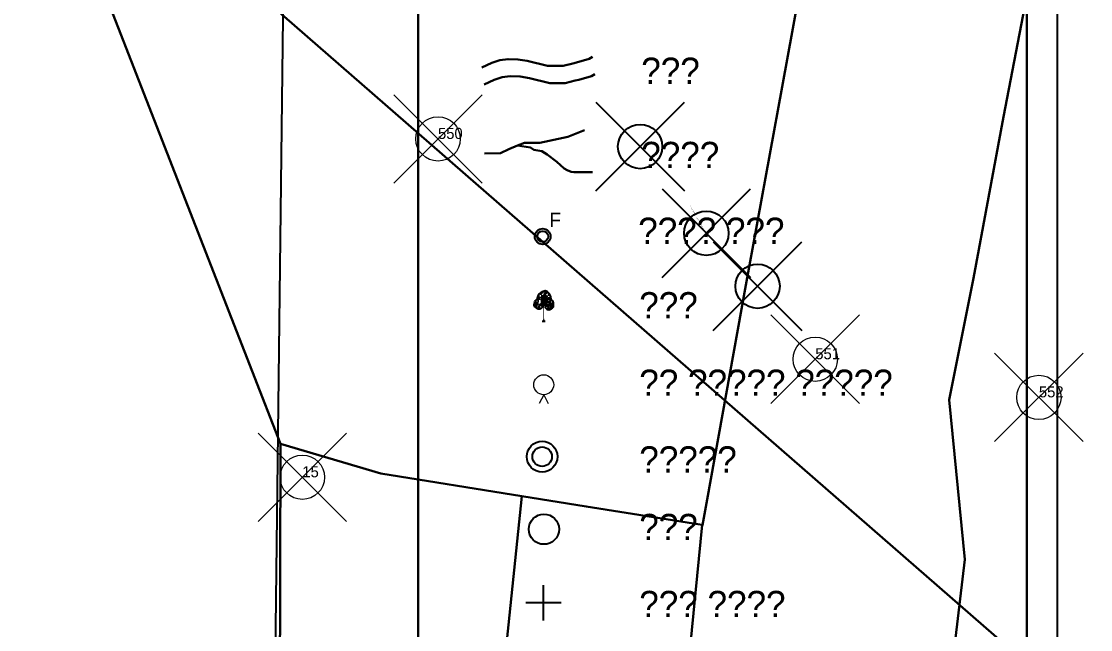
# Model space of a CAD drawing. Header units: millimetres. Extents: x -7906370 to 58235770, y -60992620 to 60.
# Drawn here: x 775.2 to 1016.5, y -866.2 to -728.8 of the extents above; entities that cross this region are included whole.
import ezdxf

# ---------------------------------------------------------------- set-up
doc = ezdxf.new("R2010")
doc.units = ezdxf.units.MM
doc.header["$PDMODE"] = 35
doc.header["$PDSIZE"] = 10
doc.linetypes.add('DASHED', pattern=[0.75, 0.5, -0.25])
for name, color, linetype in [('Image', 7, 'Continuous'), ('Legend', 250, 'Continuous'), ('Line_Marking_Adusting_Sheet', 1, 'Continuous'), ('Poly_Off', 7, 'Continuous'), ('Sym_F', 250, 'Continuous'), ('Sym_Shivchinh', 250, 'Continuous'), ('Sym_STONE', 250, 'Continuous'), ('Sym_Tree', 92, 'Continuous'), ('Text_Dimension_No', 1, 'Continuous')]:
    doc.layers.add(name, color=color, linetype=linetype)
for name, color, linetype, lineweight in [('Plane_Table_Station', 1, 'Continuous', 25), ('Poly_Survey_Bndry', 250, 'Continuous', 30), ('Text_Survey_No', 250, 'Continuous', 0)]:
    doc.layers.add(name, color=color, linetype=linetype, lineweight=lineweight)
doc.layers.add('Text_Chalta_No', color=1, linetype='Continuous', lineweight=0, true_color=0x0000ff)
doc.styles.get("Standard").update_dxf_attribs({"font": 'SakalBharati.ttf'})
picture_1 = doc.add_image_def('image4.jpg', size_in_pixel=(14330, 10848))

msp = doc.modelspace()

# ---------------------------------------------------------------- hatches: boundary and pattern name
at = {"layer": 'Sym_F'}
h = msp.add_hatch(color=256, dxfattribs=at)
h.paths.add_polyline_path([(891.03, -777.39, 1), (894.59, -777.39, 1)])
h.paths.add_polyline_path([(894.03, -777.39, -1), (891.59, -777.39, -1)], flags=16)

# ---------------------------------------------------------------- linework, layer by layer
at = {"color": 5, "lineweight": 20}
for q in [(892.04, -815.13), (894.04, -815.13)]:
    msp.add_line((893.04, -813.13), q, dxfattribs=at)
msp.add_ellipse((893.04, -810.88), major_axis=(2.25, 0), ratio=1, dxfattribs=at)
for major_axis in [(3.47, 0), (2.2, 0)]:
    msp.add_ellipse((892.68, -827.12), major_axis=major_axis, ratio=1)
at = {"layer": 'Legend'}
msp.add_lwpolyline([(-67.75, -525.52), (1008.95, -525.52), (1008.95, -1244.83), (-67.75, -1244.83)], close=True, dxfattribs=at)
at = {"layer": 'Legend', "lineweight": 30}
msp.add_lwpolyline([(886.78, -1237.98), (-60.9, -1237.98), (-60.9, -532.37), (886.78, -532.37), (1002.1, -532.37), (1002.1, -576.09), (1002.1, -611.7), (1002.1, -629.3), (1002.1, -636.77), (1002.1, -648.98), (1002.1, -1099.57), (1002.1, -1161.03), (1002.1, -1202.32), (1002.1, -1237.98)], close=True, dxfattribs=at)
for points in [[(864.68, -532.37), (864.68, -576.09), (864.68, -611.7), (864.68, -648.98), (864.68, -1099.57), (864.68, -1161.03), (864.68, -1202.32), (864.68, -1237.98)], [(879.67, -758.62), (883.31, -758.55), (885.19, -757.71), (887.1, -756.85), (888.67, -756.27), (892.15, -756.22), (898.47, -754.91), (902.25, -753.41)], [(887.1, -756.85), (890.07, -757.31), (890.84, -757.85), (892.62, -758.11), (893.84, -758.85), (895.98, -760.57), (897.64, -762.04), (898.3, -762.43), (899.26, -762.77), (899.9, -762.88), (904.03, -762.84)]]:
    msp.add_lwpolyline(points, dxfattribs=at)
at = {"layer": 'Legend', "color": 5, "lineweight": 30}
for points in [[(879.08, -739.21), (881.36, -738.17), (883.14, -737.56), (884.98, -737.33), (887.22, -737.39), (889.29, -737.75), (893.93, -738.88), (895.98, -738.88), (897.4, -738.88), (899.64, -738.32), (900.46, -738.11), (903.33, -737.31), (904.08, -736.83)], [(879.58, -743.08), (881.86, -742.04), (883.64, -741.43), (885.48, -741.2), (887.72, -741.26), (889.8, -741.62), (894.43, -742.75), (896.48, -742.75), (897.91, -742.75), (900.15, -742.19), (900.96, -741.98), (903.83, -741.18), (904.58, -740.7)]]:
    msp.add_lwpolyline(points, dxfattribs=at)
at = {"layer": 'Line_Marking_Adusting_Sheet'}
msp.add_lwpolyline([(835.5, -615.26), (829.09, -1147.07), (1521.15, -1150.55), (1524.97, -618.36)], dxfattribs=at)
at = {"layer": 'Plane_Table_Station'}
for p in [(914.8, -757.09), (941.3, -788.63)]:
    msp.add_point(p, dxfattribs=at)
at = {"layer": 'Poly_Off', "linetype": 'ByBlock'}
for points in [[(795.27, -725.76), (833.66, -824.19)], [(833.66, -824.19), (833.29, -968.41)]]:
    msp.add_lwpolyline(points, dxfattribs=at)
at = {"layer": 'Poly_Survey_Bndry', "linetype": 'ByBlock'}
for points in [[(922.25, -909.31), (928.77, -842.55), (928.9, -842.57), (929.94, -836.78), (938.48, -789.22), (946.83, -743.59), (957.61, -684.66), (959.59, -669.8), (974.53, -672.85), (987.85, -675.47), (1001.7, -673.94), (1002.67, -673.66), (1010.4, -679.58), (996.79, -750.39), (990.03, -786.8), (984.57, -814.29), (988.05, -850.36), (982.85, -894.77)], [(982.85, -894.77), (988.05, -850.36), (984.57, -814.29), (990.03, -786.8), (996.79, -750.39), (1010.4, -679.58), (1018.91, -685.9), (1019.3, -686.38), (1021.82, -687.12), (1041.92, -691.47), (1061.16, -695.77), (1060.24, -699.35), (1055.07, -717.45), (1047.69, -743.34), (1036.59, -782.64), (1031.6, -800.6), (1040.89, -851.3), (1039.27, -866.65)], [(795.27, -725.76), (833.66, -824.19), (856.25, -830.9), (888.09, -836.05), (902.64, -838.35), (926.85, -842.18), (928.77, -842.55), (928.9, -842.57), (929.94, -836.78), (938.48, -789.22), (946.83, -743.59), (957.61, -684.66)]]:
    msp.add_lwpolyline(points, dxfattribs=at)
at = {"layer": 'Poly_Survey_Bndry'}
for points in [[(1010.4, -679.58), (996.79, -750.39), (990.03, -786.8), (984.57, -814.29), (988.05, -850.36), (982.85, -894.77), (978.8, -932.02), (974.06, -972.99)], [(957.61, -684.66), (946.83, -743.59), (938.48, -789.22), (929.94, -836.78), (928.9, -842.57), (928.77, -842.55)], [(888.09, -836.05), (856.25, -830.9), (833.66, -824.19)], [(888.09, -836.05), (883.2, -883.23), (880.29, -914.03), (880.34, -915.5), (877.58, -942.52), (875.97, -961.59), (875.85, -967.84)], [(928.77, -842.55), (926.85, -842.18), (902.64, -838.35), (888.09, -836.05)], [(928.77, -842.55), (922.25, -909.31), (919.42, -936.88), (916.56, -965.25)]]:
    msp.add_lwpolyline(points, dxfattribs=at)
at = {"layer": 'Poly_Survey_Bndry', "linetype": 'ByBlock'}
for points in [[(888.09, -836.05), (856.25, -830.9), (833.66, -824.19), (833.29, -968.41), (849.05, -968.66), (849.28, -969.18), (853.2, -968.85), (873.36, -967.93), (875.85, -967.84), (875.97, -961.59), (877.58, -942.52), (880.34, -915.5), (880.29, -914.03), (883.2, -883.23)], [(888.09, -836.05), (902.64, -838.35), (926.85, -842.18), (928.77, -842.55), (922.25, -909.31), (919.42, -936.88), (916.56, -965.25), (900.14, -966.62), (899.09, -966.71), (878.8, -967.73), (875.85, -967.84), (875.97, -961.59), (877.58, -942.52), (880.34, -915.5), (880.29, -914.03), (883.2, -883.23)]]:
    msp.add_lwpolyline(points, close=True, dxfattribs=at)
at = {"layer": 'Sym_F'}
for major_axis in [(1.78, 0), (1.22, 0)]:
    msp.add_ellipse((892.81, -777.39), major_axis=major_axis, ratio=1, dxfattribs=at)
at = {"layer": 'Sym_Shivchinh'}
for points in [[(892.98, -864.13), (892.98, -856.15)], [(896.97, -860.14), (888.99, -860.14)]]:
    msp.add_lwpolyline(points, dxfattribs=at)
at = {"layer": 'Sym_STONE'}
msp.add_ellipse((893.08, -843.51), major_axis=(3.41, 0), ratio=1, dxfattribs=at)
at = {"layer": 'Sym_Tree'}
for p, q in [((893.28, -789.72), (893.05, -789.75)), ((892.68, -796.55), (893.34, -796.55))]:
    msp.add_line(p, q, dxfattribs=at)
at = {"layer": 'Sym_Tree', "color": 82, "const_width": 0.8}
for points in [[(892.73, -793.21), (892.83, -790.58)], [(892.82, -793.23), (892.92, -790.6)], [(893.16, -792.84), (893.27, -790.21)], [(893.5, -793.28), (893.6, -790.65)], [(892.06, -792.6), (892.41, -793.09)], [(892.59, -792.72), (892.93, -793.21)], [(894.42, -792.84), (893.92, -793.17)], [(894.04, -792.63), (894.39, -793.12)]]:
    msp.add_lwpolyline(points, dxfattribs=at)
at = {"layer": 'Sym_Tree', "color": 34}
msp.add_lwpolyline([(893.05, -796.55, 0.48, 0.16, 0), (893.05, -795.89, 0.16, 0.16, 0), (893.05, -793.19, 0.16, 0.16, 0)], format="xyseb", dxfattribs=at)
at = {"layer": 'Sym_Tree', "color": 82}
msp.add_open_spline([(892.83, -793.3), (892.67, -793.47), (892.44, -793.72), (892, -793.82), (891.6, -793.8), (891.26, -793.46), (890.79, -793.06), (891.01, -792.45), (891.02, -791.85), (891.71, -791.51), (891.73, -790.68), (892.25, -790.15), (892.66, -789.79), (892.95, -789.75), (893.05, -789.75)], degree=3, knots=[0, 0, 0, 0, 0.357151, 0.545743, 0.741494, 0.970117, 1.319935, 1.641608, 1.935314, 2.250626, 2.755061, 3.137005, 3.457298, 3.618487, 3.618487, 3.618487, 3.618487], dxfattribs=at)
at = {"layer": 'Sym_Tree', "color": 82, "start_tangent": (893.049982, -796.548383), "end_tangent": (893.049982, -796.548383)}
msp.add_spline([(893.28, -793.3), (893.72, -793.78), (894.04, -793.91), (894.4, -793.91), (894.76, -793.71), (895.22, -793.26), (895.23, -792.68), (895.17, -792.15), (894.81, -791.7), (894.59, -790.81), (894.22, -790.22), (893.79, -789.83), (893.28, -789.72)], degree=3, dxfattribs=at)
at = {"layer": 'Sym_Tree', "color": 82}
for points in [[(891.36, -791.67), (891.36, -791.7), (891.48, -791.57), (891.62, -791.48)], [(891.48, -791.57), (891.62, -791.48), (891.37, -791.81), (891.36, -791.7)], [(891.37, -791.81), (891.36, -791.7), (891.43, -791.78), (891.62, -791.48)], [(891.63, -791.63), (891.62, -791.48), (891.37, -791.81)], [(891.43, -791.78), (891.62, -791.48), (891.63, -791.63), (891.74, -791.63)], [(891.48, -791.57), (891.62, -791.48), (891.73, -791.18), (891.69, -791.18)], [(891.61, -791.38), (891.61, -791.38), (891.48, -791.57), (891.62, -791.48)], [(891.63, -791.63), (891.63, -791.63), (891.63, -791.63), (891.62, -791.48)], [(891.62, -791.69), (891.63, -791.63), (891.65, -791.52), (891.62, -791.48)], [(891.93, -790.98), (891.73, -791.18), (891.79, -791.61), (891.63, -791.63)], [(891.63, -791.45), (891.65, -791.52), (891.73, -791.18), (891.78, -791.36)], [(891.67, -791.27), (891.64, -791.33), (891.63, -791.45), (891.65, -791.52)], [(891.64, -791.4), (891.65, -791.52), (891.81, -790.93), (891.83, -790.87)], [(891.73, -791.18), (891.69, -791.18), (891.67, -791.27), (891.64, -791.33)], [(891.67, -791.27), (891.73, -791.18), (891.64, -791.4), (891.65, -791.52)], [(891.73, -791.18), (891.78, -791.36), (891.67, -791.27), (891.73, -791.18)], [(891.76, -791.01), (891.69, -791.18), (891.94, -790.66), (891.9, -790.65)], [(891.81, -790.78), (891.76, -790.94), (891.76, -791.01), (891.69, -791.18)], [(891.79, -790.92), (891.81, -790.88), (891.69, -791.18), (891.72, -791.18)], [(891.75, -791.1), (891.69, -791.18), (891.76, -790.94), (891.81, -790.93)], [(891.74, -791.13), (891.76, -791.03), (891.75, -791.1), (891.69, -791.18)], [(891.69, -791.18), (891.72, -791.18), (891.74, -791.12), (891.75, -791.1)], [(892.03, -790.35), (891.87, -790.64), (891.79, -790.92), (891.73, -791.18)], [(892.15, -790.76), (891.9, -790.65), (891.93, -790.98), (891.73, -791.18)], [(891.79, -790.92), (891.73, -791.18), (892.09, -791.04), (892.15, -790.76)], [(891.78, -790.95), (891.81, -790.78), (891.74, -791.13), (891.76, -791.03)], [(891.74, -791.12), (891.75, -791.1), (891.76, -791.03), (891.81, -790.88)], [(891.76, -790.94), (891.81, -790.93), (891.81, -790.78), (891.76, -790.94)], [(891.81, -790.77), (891.87, -790.64), (891.78, -790.95), (891.81, -790.78)], [(891.81, -790.93), (891.83, -790.87), (891.79, -790.92), (891.81, -790.88)], [(891.79, -791.61), (892.32, -791.56), (891.93, -790.98), (892.18, -791.35)], [(891.93, -790.98), (892.18, -791.35), (892.32, -791.56), (891.79, -791.61)], [(892.4, -791.2), (892.32, -791.56), (891.79, -791.61), (892.32, -791.56)], [(892.15, -790.76), (892, -790.43), (891.87, -790.64), (891.81, -790.88)], [(891.87, -790.64), (891.81, -790.88), (891.93, -790.98), (892.15, -790.76)], [(891.81, -790.88), (891.84, -790.72), (891.87, -790.64), (891.84, -790.72)], [(891.87, -790.64), (891.84, -790.72), (891.81, -790.77), (891.87, -790.64)], [(891.81, -790.77), (891.81, -790.77), (891.81, -790.88), (891.84, -790.72)], [(893.05, -789.75), (892.34, -790.09), (892.03, -790.35), (891.87, -790.64)], [(891.94, -790.66), (891.9, -790.65), (892.19, -790.26), (892.34, -790.09)], [(891.93, -790.98), (892.15, -790.76), (892.15, -790.76), (891.9, -790.65)], [(892.46, -791), (892.82, -791), (892.4, -791.2), (891.93, -790.98)], [(892.4, -791.2), (891.93, -790.98), (892.4, -791.2), (892.32, -791.56)], [(892.09, -791.04), (892.15, -790.76), (892.15, -790.76), (892, -790.43)], [(892.13, -790.36), (892.09, -790.32), (892.02, -790.46), (892.04, -790.51)], [(892.02, -790.46), (892.04, -790.51), (892.07, -790.41), (892.13, -790.36)], [(892.19, -790.26), (892.34, -790.09), (892.03, -790.35), (892.19, -790.26)], [(892.03, -790.35), (892.19, -790.26), (892.13, -790.36), (892.09, -790.32)], [(892.15, -790.76), (892.04, -790.51), (892.11, -790.36), (892.45, -790.15)], [(892.12, -790.44), (892.05, -790.46), (892.04, -790.51), (892.12, -790.44)], [(892.04, -790.51), (892.12, -790.44), (892.9, -790.79), (893.17, -790.91)], [(892.12, -790.44), (892.11, -790.39), (892.12, -790.44), (892.05, -790.46)], [(892.07, -790.41), (892.13, -790.36), (893.05, -789.75), (892.85, -789.77)], [(892.07, -791.65), (892.56, -791.65), (893.1, -791.28), (893.21, -790.92)], [(892.11, -790.36), (892.45, -790.15), (892.48, -790.62), (892.12, -790.44)], [(892.38, -790.2), (892.45, -790.15), (892.12, -790.44), (892.11, -790.39)], [(892.48, -790.62), (892.12, -790.44), (892.13, -790.53), (892.48, -790.62)], [(892.13, -790.53), (892.48, -790.62), (892.45, -790.15), (893.18, -789.86)], [(892.41, -790.13), (892.22, -790.24), (892.13, -790.36), (892.41, -790.13)], [(892.44, -790.15), (892.22, -790.24), (892.17, -790.4), (892.21, -790.43)], [(892.17, -790.4), (892.21, -790.43), (892.38, -790.2), (892.45, -790.15)], [(892.45, -790.15), (893.18, -789.86), (892.44, -790.15), (892.22, -790.24)], [(892.34, -790.09), (892.63, -789.95), (892.41, -790.13), (892.22, -790.24)], [(892.63, -789.95), (892.67, -789.84), (892.49, -789.95), (892.34, -790.09)], [(892.49, -789.95), (892.34, -790.09), (892.63, -789.95), (892.52, -789.95)], [(892.63, -789.95), (892.52, -789.95), (892.34, -790.09), (892.63, -789.95)], [(892.46, -791), (892.4, -791.2), (892.4, -791.2), (892.46, -791)], [(893.51, -789.75), (892.92, -790.14), (892.45, -790.15), (893.05, -789.75)], [(892.45, -790.15), (893.05, -789.75), (893.26, -789.75), (893.14, -789.89)], [(892.9, -790.79), (893.17, -790.91), (892.46, -791), (892.82, -791)], [(893.05, -789.75), (892.85, -789.77), (892.66, -789.84), (892.49, -789.95)], [(892.66, -789.84), (892.49, -789.95), (892.77, -789.81), (892.85, -789.77)], [(892.81, -789.8), (892.77, -789.81), (892.49, -789.95), (892.63, -789.95)], [(892.81, -789.8), (892.63, -789.95), (892.64, -789.88), (892.49, -789.95)], [(892.49, -789.95), (892.63, -789.95), (892.75, -789.83), (892.77, -789.81)], [(892.64, -789.88), (892.49, -789.95), (892.63, -789.95), (892.67, -789.84)], [(893.68, -790.64), (892.93, -790.62), (892.61, -790.76), (892.5, -790.51)], [(892.85, -791.2), (892.91, -791), (893.66, -792.39), (892.57, -792.44)], [(892.59, -790.36), (892.87, -790.13), (893.51, -789.75), (893.68, -790.64)], [(892.91, -790.2), (892.92, -790.14), (892.59, -790.36), (892.87, -790.13)], [(892.75, -789.83), (892.75, -789.83), (892.81, -789.8), (892.63, -789.95)], [(892.75, -789.83), (892.77, -789.81), (892.65, -789.84), (892.63, -789.95)], [(892.65, -789.84), (892.63, -789.95), (892.77, -789.81), (892.72, -789.83)], [(892.77, -789.81), (892.85, -789.77), (892.65, -789.84), (892.85, -789.77)], [(892.65, -789.84), (892.85, -789.77), (892.81, -789.8), (892.77, -789.81)], [(892.77, -789.81), (892.72, -789.83), (892.75, -789.83)], [(893.68, -790.64), (892.93, -790.62), (892.91, -791), (892.85, -791.2)], [(893.51, -789.75), (893.68, -790.64), (892.93, -790.62), (892.91, -790.15)], [(893.89, -789.88), (893.71, -789.8), (892.91, -790.15), (892.91, -790.2)], [(892.91, -790.15), (892.91, -790.2), (892.92, -790.14)], [(892.92, -790.14), (892.92, -790.14), (892.91, -790.2), (892.92, -790.14)], [(892.93, -790.62), (892.91, -790.15), (893.68, -790.64), (892.93, -790.62)], [(893.05, -789.75), (893.28, -789.72), (893.51, -789.75), (892.92, -790.14)], [(893.56, -791.28), (893.66, -790.92), (893.68, -790.64), (892.93, -790.62)], [(893.26, -789.75), (893.14, -789.89), (892.99, -789.93), (893.1, -789.83)], [(892.99, -789.93), (893.01, -789.87), (893.1, -789.83), (893.05, -789.75)], [(892.99, -789.93), (893.1, -789.83), (893.14, -789.89), (892.99, -789.93)], [(893.14, -789.89), (892.99, -789.93), (893.01, -789.87), (893.1, -789.83)], [(893.98, -791.28), (893.94, -791.07), (893.02, -792.35), (894.1, -792.53)], [(893.1, -789.83), (893.05, -789.75), (893.26, -789.75), (893.1, -789.83)], [(893.26, -789.75), (893.1, -789.83), (893.28, -789.72), (893.51, -789.75)], [(893.27, -791.26), (893.21, -790.89), (893.23, -790.61), (893.97, -790.68)], [(894.24, -791.76), (893.76, -791.7), (893.27, -791.26), (893.21, -790.89)], [(894.35, -790.47), (894.1, -790.21), (893.51, -789.75), (893.23, -790.61)], [(893.51, -789.75), (893.23, -790.61), (893.97, -790.68), (894.06, -790.23)], [(893.97, -790.68), (894.06, -790.23), (893.23, -790.61), (893.97, -790.68)], [(893.23, -790.61), (893.97, -790.68), (893.94, -791.07), (893.98, -791.28)], [(893.23, -790.61), (893.97, -790.68), (894.28, -790.87), (894.42, -790.63)], [(894.42, -790.63), (894.35, -790.55), (893.53, -790.8), (893.24, -790.88)], [(893.53, -790.8), (893.24, -790.88), (893.94, -791.07), (893.58, -791.02)], [(893.33, -789.85), (893.25, -789.8), (893.44, -789.89), (893.25, -789.8)], [(893.44, -789.89), (893.25, -789.8), (893.29, -789.83), (893.33, -789.85)], [(893.28, -789.72), (893.51, -789.75), (893.79, -789.85), (893.71, -789.8)], [(893.33, -789.85), (893.37, -789.88), (893.35, -789.87)], [(894.33, -790.64), (893.97, -790.68), (894.06, -790.23), (893.37, -789.84)], [(894.06, -790.23), (893.37, -789.84), (894.06, -790.23), (894.28, -790.35)], [(893.51, -789.75), (894.18, -790.18), (894.45, -790.48), (894.57, -790.78)], [(894.41, -790.53), (894.35, -790.47), (893.51, -789.75), (893.71, -789.8)], [(893.51, -789.75), (893.71, -789.8), (893.89, -789.89), (894.05, -790.02)], [(893.94, -791.07), (893.58, -791.02), (893.98, -791.28), (894.47, -791.11)], [(893.89, -789.89), (894.05, -790.02), (893.79, -789.85), (893.71, -789.8)], [(893.74, -789.83), (893.79, -789.85), (894.05, -790.02), (893.9, -790)], [(893.81, -789.87), (893.81, -789.87), (893.74, -789.83), (893.9, -790)], [(893.74, -789.83), (893.9, -790), (893.9, -789.93), (894.05, -790.02)], [(894.05, -790.02), (893.9, -790), (893.8, -789.87), (893.79, -789.85)], [(893.8, -789.87), (893.79, -789.85), (893.9, -789.89), (893.9, -790)], [(893.9, -789.89), (893.9, -790), (893.79, -789.85), (893.83, -789.88)], [(893.9, -789.93), (894.05, -790.02), (893.9, -790), (893.89, -789.88)], [(893.9, -790), (893.89, -789.88), (894.05, -790.02), (894.18, -790.18)], [(894.05, -790.02), (894.18, -790.18), (893.9, -790), (894.02, -790.02)], [(893.9, -790), (894.02, -790.02), (894.18, -790.18), (893.9, -790)], [(894.18, -790.18), (893.9, -790), (894.1, -790.21), (894.28, -790.35)], [(893.94, -791.07), (893.98, -791.28), (893.98, -791.28), (893.94, -791.07)], [(894.37, -790.47), (894.06, -790.23), (893.97, -790.68), (894.35, -790.55)], [(893.97, -790.68), (894.35, -790.55), (894.33, -790.64), (893.97, -790.68)], [(893.98, -791.28), (894.47, -791.11), (893.98, -791.28), (894.01, -791.64)], [(893.98, -791.28), (894.01, -791.64), (894.53, -791.75), (894.01, -791.64)], [(894.53, -791.75), (894.01, -791.64), (894.47, -791.11), (894.17, -791.44)], [(894.47, -791.11), (894.17, -791.44), (894.01, -791.64), (894.53, -791.75)], [(894.28, -790.87), (894.42, -790.63), (894.37, -790.47), (894.06, -790.23)], [(894.06, -790.23), (894.28, -790.35), (894.31, -790.5), (894.26, -790.53)], [(894.31, -790.5), (894.26, -790.53), (894.13, -790.28), (894.06, -790.23)], [(894.13, -790.28), (894.06, -790.23), (894.35, -790.55), (894.36, -790.5)], [(894.1, -790.21), (894.28, -790.35), (894.35, -790.47), (894.1, -790.21)], [(894.12, -790.78), (894.13, -790.86), (894.16, -790.92), (894.12, -790.78)], [(894.5, -790.8), (894.54, -790.79), (894.3, -790.37), (894.18, -790.18)], [(894.3, -790.37), (894.18, -790.18), (894.45, -790.48), (894.3, -790.37)], [(894.3, -791.15), (894.28, -790.87), (894.28, -790.87), (894.47, -790.55)], [(894.28, -790.87), (894.47, -790.55), (894.57, -790.78), (894.6, -791.03)], [(894.57, -790.78), (894.6, -791.03), (894.47, -791.11), (894.28, -790.87)], [(894.47, -791.11), (894.28, -790.87), (894.28, -790.87), (894.54, -790.79)], [(894.28, -790.87), (894.54, -790.79), (894.47, -791.11), (894.64, -791.34)], [(894.62, -791.07), (894.64, -791.34), (894.3, -791.15), (894.28, -790.87)], [(894.45, -790.48), (894.3, -790.37), (894.35, -790.47), (894.39, -790.44)], [(894.35, -790.47), (894.39, -790.44), (894.45, -790.59), (894.42, -790.63)], [(894.45, -790.59), (894.42, -790.63), (894.41, -790.53), (894.35, -790.47)], [(894.35, -790.55), (894.36, -790.5), (894.35, -790.55), (894.42, -790.58)], [(894.35, -790.55), (894.42, -790.58), (894.42, -790.63), (894.35, -790.55)], [(894.45, -790.48), (894.57, -790.78), (894.62, -791.07), (894.64, -791.34)], [(894.47, -791.11), (894.64, -791.34), (894.53, -791.75), (894.69, -791.79)], [(894.64, -791.17), (894.68, -791.34), (894.5, -790.8), (894.54, -790.79)], [(894.6, -791.03), (894.59, -790.86), (894.57, -790.78), (894.59, -790.86)], [(894.62, -790.92), (894.57, -790.78), (894.62, -791.1), (894.62, -790.93)], [(894.71, -791.62), (894.68, -791.68), (894.64, -791.34), (894.57, -791.51)], [(894.64, -791.34), (894.57, -791.51), (894.69, -791.44), (894.64, -791.34)], [(894.7, -791.56), (894.68, -791.68), (894.59, -791.08), (894.58, -791.01)], [(894.59, -791.08), (894.58, -791.01), (894.62, -791.07), (894.6, -791.03)], [(894.61, -790.92), (894.62, -790.92), (894.6, -791.03), (894.59, -790.86)], [(894.64, -791.09), (894.59, -791.08), (894.62, -790.93), (894.64, -791.09)], [(894.63, -791.26), (894.68, -791.34), (894.64, -791.09), (894.59, -791.08)], [(894.63, -791.18), (894.6, -791.03), (894.61, -790.92), (894.62, -790.92)], [(894.62, -791.07), (894.6, -791.03), (894.68, -791.34), (894.65, -791.34)], [(894.64, -791.27), (894.63, -791.26), (894.63, -791.18), (894.6, -791.03)], [(894.62, -791.1), (894.62, -790.93), (894.64, -791.28), (894.63, -791.18)], [(894.62, -790.93), (894.64, -791.09), (894.64, -791.17), (894.68, -791.34)], [(894.64, -791.28), (894.63, -791.18), (894.63, -791.26), (894.68, -791.34)], [(894.68, -791.34), (894.65, -791.34), (894.64, -791.27), (894.63, -791.26)], [(894.84, -791.75), (894.71, -791.65), (894.64, -791.34), (894.68, -791.34)], [(894.64, -791.34), (894.68, -791.34), (894.69, -791.44), (894.72, -791.49)], [(894.69, -791.44), (894.64, -791.34), (894.7, -791.56), (894.68, -791.68)], [(894.69, -791.44), (894.72, -791.49), (894.71, -791.62), (894.68, -791.68)], [(891.16, -792.06), (891, -792.27), (890.9, -792.87), (891.73, -792.94)], [(890.96, -792.68), (890.9, -792.87), (891, -792.27), (890.93, -792.68)], [(890.96, -792.68), (890.96, -792.68), (890.96, -792.68), (890.9, -792.87)], [(890.9, -792.87), (891.73, -792.94), (891.7, -793.78), (891.52, -793.69)], [(891.03, -793.25), (890.93, -793.06), (890.9, -792.87), (891.55, -793.61)], [(890.9, -792.87), (891.55, -793.61), (891.54, -793.65), (891.33, -793.48)], [(891.38, -793.46), (891.33, -793.48), (890.9, -792.87), (891.38, -793.46)], [(890.9, -792.87), (891.38, -793.46), (891.38, -793.46), (890.93, -793.06)], [(891.07, -793.28), (890.93, -793.06), (890.93, -793.07), (890.9, -792.87)], [(890.93, -793.07), (890.9, -792.87), (890.93, -793.06), (890.99, -793.11)], [(890.93, -793.06), (890.99, -793.11), (891, -792.27), (891.07, -792.34)], [(891, -792.27), (890.93, -792.68), (891.07, -792.34), (891.08, -792.31)], [(891.7, -793.78), (891.52, -793.69), (891.03, -793.25), (890.93, -793.06)], [(891.38, -793.46), (890.93, -793.06), (891.07, -793.28), (890.93, -793.06)], [(891, -792.27), (891.07, -792.34), (890.96, -792.68)], [(891.12, -791.89), (891.06, -792.02), (891.02, -792.17), (891, -792.27)], [(891.31, -791.89), (891.32, -792.5), (891, -792.25), (891.32, -792.5)], [(891.02, -792.17), (891, -792.27), (891.18, -792.35), (891.38, -791.98)], [(891, -792.25), (891.32, -792.5), (891.49, -792.07), (891.38, -791.98)], [(891.12, -792.1), (891.12, -792.1), (891.16, -792.06), (891, -792.27)], [(891.06, -792.13), (891.03, -792.15), (891.02, -792.17), (891.11, -792.07)], [(891.02, -792.17), (891.11, -792.07), (891.11, -792.07)], [(891.12, -792.1), (891.03, -792.15), (891.09, -792.11), (891.08, -791.99)], [(891.09, -792.11), (891.08, -791.99), (891.06, -792.13), (891.03, -792.15)], [(891.05, -792.2), (891.05, -792.2), (891.12, -792.1), (891.03, -792.15)], [(891.28, -791.92), (891.19, -791.9), (891.08, -791.99), (891.05, -792.2)], [(891.08, -791.99), (891.05, -792.2), (891.14, -792.07), (891.16, -791.96)], [(891.14, -792.14), (891.14, -792.07), (891.05, -792.2)], [(891.37, -791.81), (891.29, -791.82), (891.12, -791.89), (891.06, -792.02)], [(891.1, -792.26), (891.48, -792.17), (891.12, -792.21), (891.07, -792.34)], [(891.12, -792.21), (891.07, -792.34), (891.11, -792.53), (891.19, -792.4)], [(891.07, -792.34), (891.08, -792.31), (891.73, -792.94), (891.58, -792.8)], [(891.11, -792.37), (891.15, -792.31), (891.07, -793.28), (891.21, -793.36)], [(891.07, -793.28), (891.21, -793.36), (891.52, -793.69), (891.31, -793.51)], [(891.16, -791.96), (891.19, -791.9), (891.08, -791.99), (891.12, -791.89)], [(891.08, -791.99), (891.12, -791.89), (891.14, -792.14), (891.14, -792.07)], [(891.19, -792.4), (891.2, -792.45), (891.1, -792.26), (891.48, -792.17)], [(891.11, -792.07), (891.11, -792.07), (891.12, -792.1)], [(891.11, -792.53), (891.19, -792.4), (891.11, -792.37), (891.15, -792.31)], [(891.23, -791.92), (891.81, -791.72), (891.13, -791.88), (891.19, -791.82)], [(891.13, -791.88), (891.19, -791.82), (891.24, -791.78), (891.3, -791.72)], [(891.28, -791.96), (891.14, -792.07), (891.35, -791.93), (891.31, -791.89)], [(891.14, -792.07), (891.16, -791.96), (891.28, -791.92)], [(891.18, -792.35), (891.38, -791.98), (891.28, -791.96), (891.14, -792.07)], [(891.28, -791.92), (891.28, -791.92), (891.16, -791.96), (891.19, -791.9)], [(891.32, -792.5), (891.32, -792.5), (891.25, -792.71), (891.18, -792.35)], [(891.25, -792.71), (891.18, -792.35), (891.58, -792.8), (891.31, -792.54)], [(891.3, -791.73), (891.24, -791.78), (891.19, -791.82), (891.27, -791.81)], [(891.19, -791.82), (891.27, -791.81), (891.29, -791.82), (891.37, -791.81)], [(891.33, -791.91), (891.38, -791.87), (891.28, -791.92), (891.19, -791.9)], [(891.34, -792.52), (891.2, -792.45), (891.19, -792.4), (891.2, -792.45)], [(891.31, -792.54), (891.39, -792.57), (891.34, -792.52), (891.2, -792.45)], [(891.39, -793.55), (891.43, -793.4), (891.21, -793.36), (891.38, -793.46)], [(891.21, -793.36), (891.38, -793.46), (891.55, -793.61), (891.46, -793.56)], [(891.35, -791.93), (891.31, -791.89), (891.23, -791.92), (891.81, -791.72)], [(891.24, -791.78), (891.3, -791.72), (891.36, -791.67), (891.38, -791.79)], [(891.36, -791.67), (891.38, -791.79), (891.29, -791.82), (891.24, -791.78)], [(891.29, -791.82), (891.24, -791.78), (891.3, -791.72), (891.31, -791.79)], [(891.24, -791.78), (891.3, -791.78), (891.3, -791.73), (891.24, -791.78)], [(891.3, -791.78), (891.3, -791.78), (891.24, -791.78), (891.3, -791.78)], [(891.33, -793.48), (891.38, -793.46), (891.26, -793.43), (891.3, -793.49)], [(891.26, -793.43), (891.3, -793.49), (891.3, -793.49), (891.54, -793.65)], [(891.33, -791.74), (891.27, -791.81), (891.48, -791.57)], [(891.38, -791.79), (891.3, -791.78), (891.33, -791.74), (891.27, -791.81)], [(891.29, -791.82), (891.37, -791.81), (891.38, -791.79), (891.3, -791.78)], [(891.37, -791.81), (891.37, -791.81), (891.37, -791.81), (891.29, -791.82)], [(891.3, -791.72), (891.31, -791.79), (891.3, -791.73), (891.33, -791.74)], [(891.3, -791.73), (891.33, -791.74), (891.3, -791.78)], [(891.3, -793.49), (891.54, -793.65), (891.39, -793.55), (891.43, -793.4)], [(891.54, -793.65), (891.31, -793.51), (891.3, -793.49), (891.38, -793.46)], [(891.3, -793.49), (891.38, -793.46), (891.7, -793.78), (891.93, -793.8)], [(891.49, -792.07), (891.39, -791.86), (891.31, -791.89), (891.32, -792.5)], [(891.39, -791.86), (891.39, -791.97), (891.31, -791.89), (891.39, -791.86)], [(891.31, -791.89), (891.39, -791.86), (891.38, -791.96), (891.31, -791.92)], [(891.38, -791.96), (891.31, -791.92), (891.38, -791.96), (891.39, -791.88)], [(891.46, -792.16), (891.36, -792.12), (891.46, -792.16), (891.31, -792.1)], [(891.46, -792.16), (891.31, -792.1), (891.46, -792.16), (891.32, -792.5)], [(891.63, -792.35), (891.41, -792.58), (891.31, -792.54), (891.39, -792.57)], [(891.58, -792.8), (891.31, -792.54), (891.32, -792.5), (891.58, -792.66)], [(891.52, -793.69), (891.31, -793.51), (891.33, -793.48), (891.38, -793.46)], [(891.49, -793.57), (891.51, -793.59), (891.54, -793.65), (891.31, -793.51)], [(891.99, -791.63), (891.87, -792.84), (891.32, -792.5), (891.61, -791.91)], [(891.87, -792.84), (891.32, -792.5), (891.37, -791.81), (891.61, -791.76)], [(891.32, -792.5), (891.61, -791.91), (891.57, -792.74), (891.57, -793.06)], [(891.46, -792.16), (891.32, -792.5), (891.38, -791.98), (891.49, -792.07)], [(891.49, -792.07), (891.55, -792.2), (891.32, -792.5), (891.48, -792.17)], [(891.32, -792.5), (891.48, -792.17), (891.46, -792.16), (891.36, -792.12)], [(891.32, -792.5), (891.32, -792.5), (891.63, -792.35), (891.41, -792.58)], [(891.73, -792.94), (891.58, -792.8), (891.85, -792.36), (891.32, -792.5)], [(891.85, -792.36), (891.32, -792.5), (891.32, -792.5)], [(891.32, -792.5), (891.58, -792.66), (891.32, -792.5), (891.49, -792.48)], [(891.32, -792.5), (891.49, -792.48), (891.32, -792.5)], [(891.87, -792.84), (891.57, -792.74), (891.87, -792.84), (891.32, -792.5)], [(891.38, -791.96), (891.39, -791.88), (891.33, -791.91), (891.38, -791.87)], [(891.54, -793.65), (891.33, -793.48), (891.38, -793.46), (891.33, -793.48)], [(891.38, -793.46), (891.33, -793.48), (891.38, -793.46), (891.33, -793.48)], [(891.48, -791.57), (891.48, -791.57), (891.36, -791.67), (891.36, -791.7)], [(891.49, -792.07), (891.38, -791.98), (891.49, -792.07), (891.36, -792.12)], [(891.49, -792.07), (891.36, -792.12), (891.49, -792.07), (891.55, -792.2)], [(891.37, -791.81), (891.61, -791.76), (891.79, -791.61), (891.61, -791.76)], [(891.37, -791.81), (891.37, -791.81), (891.37, -791.81)], [(891.37, -791.81), (891.37, -791.81), (891.37, -791.81)], [(891.38, -791.98), (891.43, -791.94), (891.39, -791.86), (891.39, -791.97)], [(891.38, -791.98), (891.49, -792.07), (891.38, -791.98), (891.43, -791.94)], [(891.6, -791.79), (891.61, -791.91), (891.49, -792.07), (891.39, -791.86)], [(891.62, -791.69), (891.63, -791.63), (891.43, -791.78), (891.62, -791.69)], [(891.43, -791.78), (891.62, -791.69), (891.63, -791.63), (891.45, -791.75)], [(891.63, -791.63), (891.45, -791.75), (891.62, -791.69), (891.63, -791.63)], [(891.55, -793.61), (891.46, -793.56), (891.54, -793.65), (891.59, -793.59)], [(891.61, -791.91), (891.6, -791.79), (891.51, -792.11), (891.49, -792.07)], [(891.51, -792.11), (891.49, -792.07), (891.65, -792.07), (891.6, -792.14)], [(891.54, -793.65), (891.59, -793.59), (891.49, -793.57), (891.51, -793.59)], [(891.55, -792.2), (891.6, -792.14), (891.61, -791.91), (891.6, -791.79)], [(891.59, -792.28), (891.68, -792.33), (891.55, -792.2), (891.6, -792.14)], [(892.51, -793.62), (892.83, -793.3), (891.87, -792.84), (891.56, -793.57)], [(891.87, -792.84), (891.56, -793.57), (892.34, -793.41), (891.9, -793.78)], [(891.57, -792.74), (891.57, -793.06), (891.57, -793.06), (891.85, -793.08)], [(891.57, -793.06), (891.85, -793.08), (891.87, -792.84), (891.57, -792.74)], [(891.74, -792.13), (891.6, -792.14), (891.59, -792.28), (891.68, -792.33)], [(891.63, -792.35), (891.59, -792.28), (891.6, -792.14), (891.68, -792.33)], [(891.87, -792.84), (891.71, -792.86), (891.63, -792.35), (891.59, -792.28)], [(891.65, -792.07), (891.61, -791.91), (891.61, -791.91), (891.6, -791.79)], [(891.61, -791.91), (891.6, -791.79), (891.6, -791.79), (891.7, -791.8)], [(891.6, -791.79), (891.7, -791.8), (891.6, -791.79), (891.61, -791.91)], [(891.65, -792.07), (891.6, -792.14), (891.87, -792.84), (891.71, -792.86)], [(891.6, -792.14), (891.68, -792.33), (891.74, -792.13), (891.6, -792.14)], [(891.6, -792.14), (891.68, -792.33), (891.6, -792.14), (891.68, -792.33)], [(891.79, -791.61), (891.61, -791.76), (891.61, -791.91), (891.61, -791.76)], [(891.99, -791.63), (891.79, -791.61), (891.65, -792.07), (891.61, -791.91)], [(891.61, -791.91), (891.61, -791.76), (891.63, -791.63)], [(891.63, -791.63), (891.74, -791.63), (891.62, -791.69), (891.63, -791.63)], [(891.79, -791.61), (891.63, -791.63), (892.07, -791.65), (892.56, -791.65)], [(891.63, -791.63), (891.63, -791.63), (891.63, -791.63)], [(891.7, -793.78), (891.93, -793.8), (892.13, -793.78), (892.33, -793.72)], [(892, -793.8), (891.93, -793.8), (891.7, -793.78), (891.92, -793.8)], [(892.32, -791.56), (891.79, -791.61), (892.07, -791.65)], [(891.99, -791.63), (892.26, -791.81), (891.99, -791.63), (891.79, -791.61)], [(892.33, -793.72), (892.22, -793.74), (891.95, -793.78), (891.89, -793.71)], [(891.95, -793.78), (891.89, -793.71), (891.9, -793.78), (892, -793.78)], [(892.34, -793.41), (891.9, -793.78), (892.49, -793.59), (892.34, -793.41)], [(891.9, -793.78), (892, -793.78), (892.33, -793.72), (892.39, -793.67)], [(892.14, -793.77), (892.14, -793.78), (891.92, -793.81), (891.9, -793.78)], [(891.92, -793.81), (891.9, -793.78), (892.04, -793.79), (892.13, -793.78)], [(892.49, -793.59), (892.34, -793.41), (892.39, -793.67), (891.93, -793.8)], [(892.39, -793.67), (891.93, -793.8), (892.33, -793.72), (892.22, -793.74)], [(892.39, -793.67), (892.13, -793.78), (892.02, -793.78), (891.93, -793.8)], [(892.02, -793.78), (891.93, -793.8), (892.33, -793.72), (892.39, -793.67)], [(892.14, -793.79), (892.04, -793.79), (892, -793.8), (891.93, -793.8)], [(892.26, -791.81), (892.3, -791.65), (891.99, -791.63), (892.26, -791.81)], [(892.04, -793.79), (892.13, -793.78), (892.14, -793.79), (892.04, -793.79)], [(892.07, -791.65), (892.07, -791.65), (892.26, -791.81), (892.3, -791.65)], [(892.13, -793.78), (892.33, -793.72), (892.51, -793.62), (892.83, -793.3)], [(892.33, -793.72), (892.39, -793.67), (892.39, -793.67), (892.13, -793.78)], [(892.14, -793.79), (892.33, -793.72), (892.4, -793.67), (892.39, -793.67)], [(892.33, -793.72), (892.36, -793.69), (892.14, -793.78), (892.15, -793.74)], [(892.33, -793.72), (892.33, -793.72), (892.14, -793.79), (892.33, -793.72)], [(892.14, -793.78), (892.15, -793.74), (892.14, -793.77), (892.14, -793.78)], [(893.66, -792.39), (892.57, -792.44), (892.44, -791.63), (892.33, -792.84)], [(892.33, -793.72), (892.39, -793.67), (892.5, -793.62), (892.41, -793.68)], [(892.5, -793.62), (892.39, -793.67), (892.33, -793.72)], [(892.4, -793.67), (892.4, -793.68), (892.33, -793.72), (892.36, -793.69)], [(892.33, -793.72), (892.33, -793.72), (892.33, -793.72)], [(892.5, -793.62), (892.41, -793.68), (892.5, -793.62), (892.39, -793.67)], [(892.4, -793.67), (892.39, -793.67), (892.4, -793.67), (892.4, -793.68)], [(893.02, -792.35), (894.1, -792.53), (894.33, -791.76), (894.29, -792.97)], [(893.3, -793.29), (893.27, -793.26), (893.48, -793.38), (893.48, -793.33)], [(893.27, -793.78), (893.27, -793.78), (893.27, -793.78)], [(893.56, -793.65), (893.28, -793.3), (894.29, -792.97), (894.51, -793.73)], [(893.92, -793.87), (893.73, -793.78), (893.56, -793.65), (893.28, -793.3)], [(893.31, -793.29), (893.31, -793.29), (893.49, -793.38), (893.3, -793.29)], [(893.79, -791.76), (893.79, -791.76), (893.58, -791.89), (893.56, -791.73)], [(893.73, -793.78), (893.67, -793.72), (893.57, -793.66), (893.65, -793.73)], [(893.57, -793.66), (893.65, -793.73), (893.57, -793.66), (893.67, -793.72)], [(893.57, -793.66), (893.67, -793.72), (893.73, -793.78)], [(893.75, -793.47), (894.14, -793.9), (893.58, -793.63), (893.75, -793.47)], [(893.58, -793.63), (893.75, -793.47), (893.67, -793.72), (894.11, -793.91)], [(893.91, -793.87), (893.72, -793.78), (893.66, -793.73), (893.67, -793.72)], [(893.66, -793.73), (893.66, -793.73), (893.72, -793.78), (893.69, -793.75)], [(893.67, -793.72), (894.11, -793.91), (893.73, -793.78), (893.83, -793.82)], [(894.14, -793.9), (894.05, -793.88), (893.73, -793.78), (893.67, -793.72)], [(893.73, -793.78), (893.67, -793.72), (893.67, -793.72), (893.92, -793.87)], [(893.67, -793.72), (893.92, -793.87), (894.02, -793.88), (894.11, -793.91)], [(894.02, -793.88), (894.11, -793.91), (893.73, -793.78), (893.67, -793.72)], [(894.34, -793.92), (894.11, -793.91), (893.92, -793.87), (893.73, -793.78)], [(893.73, -793.78), (893.83, -793.82), (894.09, -793.89), (894.16, -793.83)], [(894.29, -792.97), (894.51, -793.73), (893.75, -793.47), (894.14, -793.9)], [(894.53, -791.75), (894.69, -791.79), (894.24, -791.76), (893.76, -791.7)], [(893.9, -793.86), (893.9, -793.87), (894.11, -793.92), (894.14, -793.9)], [(894.11, -793.92), (894.14, -793.9), (894, -793.89), (893.92, -793.87)], [(894.01, -791.64), (894.53, -791.75), (894.24, -791.76)], [(894.05, -793.77), (894.15, -793.73), (894.06, -793.81), (894.01, -793.75)], [(894.06, -793.81), (894.01, -793.75), (894.11, -793.74), (894.1, -793.75)], [(894.03, -791.89), (894.02, -791.73), (894.33, -791.76), (894.03, -791.89)], [(894.33, -791.76), (894.03, -791.89), (894.33, -791.76), (894.53, -791.75)], [(894.04, -793.9), (894.11, -793.91), (894.34, -793.92), (894.12, -793.91)], [(894.42, -793.57), (894.24, -793.65), (894.05, -793.77), (894.15, -793.73)], [(894.09, -793.89), (894.16, -793.83), (894.14, -793.9), (894.05, -793.88)], [(894.32, -793.68), (894.06, -793.81), (894.22, -793.73), (894.2, -793.58)], [(894.37, -793.63), (894.32, -793.68), (894.32, -793.68), (894.06, -793.81)], [(894.06, -793.81), (894.3, -793.7), (894.32, -793.68), (894.24, -793.65)], [(894.06, -793.81), (894.29, -793.67), (894.24, -793.65), (894.29, -793.67)], [(894.11, -793.74), (894.1, -793.75), (894.06, -793.81), (894.3, -793.7)], [(894.57, -793.5), (894.42, -793.57), (894.07, -793.86), (894.3, -793.7)], [(894.07, -793.86), (894.3, -793.7), (894.29, -793.67), (894.24, -793.65)], [(894.78, -793.68), (894.69, -793.65), (894.34, -793.92), (894.11, -793.91)], [(894.34, -793.92), (894.12, -793.91), (894.11, -793.92), (894.12, -793.92)], [(894.22, -793.73), (894.2, -793.58), (894.42, -793.57), (894.24, -793.65)], [(894.24, -793.65), (894.74, -793.31), (894.57, -793.5), (894.74, -793.31)], [(894.29, -793.67), (894.24, -793.65), (894.37, -793.63), (894.32, -793.68)], [(894.24, -793.65), (894.29, -793.67), (894.24, -793.65), (894.29, -793.67)], [(894.6, -792.9), (894.56, -793.22), (894.56, -793.22), (894.28, -793.21)], [(894.56, -793.22), (894.28, -793.21), (894.29, -792.97), (894.6, -792.9)], [(894.33, -791.76), (894.29, -792.97), (894.88, -792.69), (894.67, -792.08)], [(894.29, -792.97), (894.88, -792.69), (894.92, -792.01), (894.69, -791.93)], [(894.61, -792.23), (894.65, -792.3), (894.29, -792.97), (894.45, -793)], [(894.29, -792.97), (894.45, -793), (894.59, -792.52), (894.64, -792.44)], [(894.29, -792.97), (894.6, -792.9), (894.29, -792.97), (894.88, -792.69)], [(894.33, -791.76), (894.53, -791.75), (894.61, -792.23), (894.67, -792.08)], [(895.25, -793.12), (894.41, -793.08), (894.34, -793.92), (894.52, -793.86)], [(894.34, -793.92), (894.52, -793.86), (895.07, -793.48), (895.2, -793.31)], [(894.41, -793.08), (894.59, -792.96), (894.37, -792.49), (894.88, -792.69)], [(894.37, -792.49), (894.88, -792.69), (894.88, -792.69)], [(895.09, -792.29), (895.23, -792.51), (895.25, -793.12), (894.41, -793.08)], [(895.14, -792.57), (895.14, -792.55), (894.41, -793.08), (894.59, -792.96)], [(894.93, -792.13), (894.97, -792.1), (895.05, -792.13), (894.49, -791.86)], [(895.05, -792.13), (894.49, -791.86), (895.15, -792.11), (895.1, -792.04)], [(894.65, -792.3), (894.54, -792.49), (894.51, -792.28), (894.65, -792.3)], [(894.51, -792.28), (894.65, -792.3), (894.64, -792.44), (894.54, -792.49)], [(895.07, -793.48), (895.2, -793.31), (895.25, -793.12), (894.51, -793.77)], [(895.25, -793.12), (894.51, -793.77), (894.52, -793.81), (894.75, -793.67)], [(894.92, -792.01), (894.69, -791.93), (894.53, -791.75), (894.69, -791.93)], [(894.53, -791.75), (894.69, -791.93), (894.67, -792.08), (894.69, -791.93)], [(894.59, -792.52), (894.64, -792.44), (894.65, -792.3), (894.54, -792.49)], [(894.65, -792.3), (894.54, -792.49), (894.65, -792.3), (894.54, -792.49)], [(894.64, -792.44), (894.54, -792.49), (894.69, -792.37), (894.65, -792.3)], [(894.88, -792.69), (894.67, -792.08), (894.6, -792.9), (894.56, -793.22)], [(894.86, -791.97), (894.71, -791.65), (894.69, -791.79), (894.57, -791.78)], [(894.69, -791.79), (894.57, -791.78), (894.68, -791.85), (894.69, -791.79)], [(894.67, -792.08), (894.69, -791.96), (894.69, -791.96), (894.59, -791.96)], [(894.69, -791.96), (894.59, -791.96), (894.69, -791.96), (894.67, -792.08)], [(894.88, -792.69), (894.88, -792.69), (894.59, -792.52), (894.78, -792.77)], [(894.59, -792.52), (894.78, -792.77), (894.89, -792.74), (894.8, -792.76)], [(894.92, -792.92), (895.03, -792.57), (894.59, -792.96), (894.89, -792.74)], [(894.59, -792.96), (894.89, -792.74), (894.88, -792.69), (894.6, -792.82)], [(894.88, -792.69), (894.6, -792.82), (894.88, -792.69), (894.72, -792.66)], [(894.61, -792.23), (894.67, -792.08), (894.67, -792.08), (894.69, -791.96)], [(894.74, -792.29), (894.77, -792.25), (894.61, -792.23), (894.65, -792.3)], [(894.69, -792.37), (894.65, -792.3), (894.67, -792.08), (894.69, -791.96)], [(894.67, -792.08), (894.69, -791.93), (894.69, -791.79)], [(894.67, -792.08), (894.69, -791.96), (894.74, -792.29), (894.77, -792.25)], [(894.69, -791.96), (894.67, -792.08), (894.77, -792.25), (894.89, -792.06)], [(894.68, -791.68), (894.71, -791.65), (894.73, -791.56), (894.73, -791.55)], [(894.69, -791.86), (894.69, -791.79), (894.68, -791.68), (894.71, -791.65)], [(894.68, -791.85), (894.69, -791.79), (894.86, -791.97), (894.69, -791.86)], [(894.69, -791.79), (894.69, -791.79), (894.69, -791.79), (894.71, -791.65)], [(894.69, -791.79), (894.71, -791.65), (894.92, -792.01)], [(894.69, -791.79), (894.69, -791.79), (894.69, -791.79)], [(894.86, -791.97), (894.69, -791.86), (894.69, -791.79), (894.85, -791.94)], [(894.69, -791.79), (894.85, -791.94), (894.69, -791.86), (894.69, -791.79)], [(894.77, -792.25), (894.89, -792.31), (894.77, -792.25), (894.69, -792.37)], [(894.77, -792.25), (894.69, -792.37), (894.88, -792.69), (894.76, -792.35)], [(894.69, -793.65), (894.75, -793.67), (895.25, -793.12), (894.69, -793.65)], [(895.25, -793.12), (894.69, -793.65), (894.69, -793.65), (895.2, -793.31)], [(894.73, -791.56), (894.73, -791.55), (894.84, -791.75), (894.71, -791.65)], [(894.95, -791.88), (894.94, -791.9), (894.84, -791.75), (894.71, -791.65)], [(894.84, -791.75), (894.71, -791.65), (894.92, -792.01), (894.94, -791.9)], [(894.92, -792.01), (894.94, -791.9), (894.86, -791.97), (894.71, -791.65)], [(894.88, -792.69), (894.72, -792.66), (894.88, -792.69)], [(894.88, -792.69), (894.76, -792.35), (894.79, -792.34), (894.88, -792.31)], [(895.02, -792.61), (895, -792.67), (895.13, -792.49), (894.76, -792.35)], [(895.13, -792.49), (894.76, -792.35), (895.12, -792.44), (895.14, -792.57)], [(894.77, -792.25), (894.89, -792.06), (894.97, -792.1), (894.88, -792.69)], [(894.89, -792.18), (894.77, -792.25), (894.89, -792.18), (894.84, -792.13)], [(895.23, -792.5), (894.88, -792.69), (894.77, -792.25), (894.89, -792.18)], [(894.77, -792.25), (894.89, -792.18), (894.77, -792.25), (894.89, -792.31)], [(894.79, -792.34), (894.88, -792.69), (894.89, -792.18), (894.77, -792.25)], [(894.79, -792.34), (894.88, -792.31), (894.79, -792.34), (894.94, -792.31)], [(894.79, -792.34), (894.94, -792.31), (894.79, -792.34), (894.88, -792.69)], [(894.89, -792.74), (894.8, -792.76), (894.85, -792.71), (895, -792.67)], [(894.97, -791.95), (895.01, -792.02), (894.84, -791.75)], [(894.84, -791.75), (894.84, -791.75), (894.95, -791.88), (894.94, -791.9)], [(894.89, -792.18), (894.84, -792.13), (894.89, -792.06), (894.88, -792.17)], [(894.85, -792.71), (895, -792.67), (895.02, -792.61), (895, -792.67)], [(894.89, -792.06), (894.88, -792.17), (894.97, -792.1), (894.89, -792.06)], [(894.97, -792.1), (894.88, -792.69), (895.23, -792.5), (894.88, -792.69)], [(895.1, -792.6), (895.08, -792.53), (895.03, -793.5), (894.88, -793.57)], [(894.88, -792.69), (894.88, -792.69), (894.92, -792.92), (895.03, -792.57)], [(894.97, -792.1), (894.89, -792.06), (894.89, -792.16), (894.97, -792.13)], [(894.89, -792.16), (894.89, -792.07), (894.95, -792.11), (894.9, -792.06)], [(894.89, -792.16), (894.97, -792.13), (894.89, -792.16), (894.89, -792.07)], [(895.03, -792.57), (894.89, -792.18), (894.99, -792.17), (895.11, -792.3)], [(895.22, -792.41), (895.23, -792.51), (895.03, -792.57), (894.89, -792.18)], [(894.95, -792.11), (894.9, -792.06), (894.99, -792.13), (895.08, -792.12)], [(895.06, -792), (895, -791.93), (894.95, -791.88), (894.91, -791.99)], [(894.95, -791.88), (894.91, -791.99), (894.99, -792.03), (895.06, -792)], [(894.91, -791.99), (894.99, -791.99), (894.97, -791.95), (895.01, -792.02)], [(894.99, -792.03), (894.92, -792.01), (894.91, -791.99), (894.99, -791.99)], [(894.92, -792.01), (894.92, -792.01), (894.92, -792.01)], [(894.92, -792.01), (894.92, -792.01), (894.92, -792.01)], [(894.92, -792.01), (894.92, -792.01), (894.92, -792.01), (894.99, -792.03)], [(894.92, -792.01), (894.99, -792.03), (895.15, -792.12), (895.2, -792.25)], [(895.09, -792.04), (895.01, -792.02), (894.99, -792.03), (894.92, -792.01)], [(894.99, -792.17), (895.11, -792.3), (894.93, -792.13), (894.97, -792.1)], [(895, -791.93), (894.98, -791.99), (895, -791.94), (894.97, -791.95)], [(895, -791.94), (894.97, -791.95), (894.99, -791.99)], [(894.99, -792.03), (895.06, -792), (895, -791.93), (894.98, -791.99)], [(895.06, -792), (894.99, -791.99), (895, -791.94), (895.06, -792)], [(894.99, -791.99), (894.99, -791.99), (895.06, -792), (894.99, -791.99)], [(894.99, -792.13), (895.08, -792.12), (895.18, -792.23), (895.19, -792.44)], [(894.99, -792.13), (894.99, -792.13), (895.1, -792.19), (895.08, -792.12)], [(895.11, -792.3), (895.1, -792.19), (894.99, -792.13)], [(895.15, -792.11), (895.1, -792.04), (895.06, -792), (895, -791.93)], [(895, -791.94), (895.06, -792), (895.09, -792.04), (895.01, -792.02)], [(895.12, -792.44), (895.14, -792.57), (895.09, -792.76), (895.02, -792.61)], [(895.09, -792.76), (895.02, -792.61), (895.1, -792.6), (895.08, -792.53)], [(895.03, -793.5), (895.2, -793.31), (895.19, -793.32), (895.25, -793.12)], [(895.1, -792.19), (895.08, -792.12), (895.18, -792.23), (895.15, -792.12)], [(895.13, -792.32), (895.13, -792.32), (895.09, -792.29), (895.23, -792.51)], [(895.18, -792.23), (895.15, -792.12), (895.1, -792.37), (895.11, -792.3)], [(895.18, -792.23), (895.19, -792.44), (895.11, -792.3), (895.1, -792.19)], [(895.1, -792.37), (895.11, -792.3), (895.19, -792.44)], [(895.13, -792.32), (895.21, -792.39), (895.16, -792.34), (895.18, -792.23)], [(895.14, -792.3), (895.14, -792.3), (895.13, -792.32)], [(895.19, -792.44), (895.19, -792.44), (895.13, -792.32), (895.21, -792.39)], [(895.2, -793.3), (895.13, -793.35), (895.23, -792.51), (895.14, -792.57)], [(895.19, -793.32), (895.25, -793.12), (895.2, -793.3), (895.13, -793.35)], [(895.18, -792.36), (895.21, -792.39), (895.22, -792.41), (895.14, -792.3)], [(895.22, -792.41), (895.14, -792.3), (895.14, -792.3)], [(895.23, -792.51), (895.14, -792.57), (895.21, -792.93)], [(895.23, -792.51), (895.25, -792.93), (895.14, -792.57), (895.14, -792.55)], [(895.15, -792.12), (895.2, -792.25), (895.22, -792.41), (895.23, -792.51)], [(895.16, -792.34), (895.18, -792.23), (895.18, -792.36), (895.21, -792.39)], [(895.21, -792.93), (895.25, -793.12), (895.23, -792.51), (895.25, -792.93)], [(895.21, -792.93), (895.21, -792.93), (895.21, -792.93), (895.25, -793.12)]]:
    msp.add_solid(points, dxfattribs=at)
at = {"layer": 'Sym_Tree'}
for points in [[(893.01, -789.87), (893.1, -789.83), (892.99, -789.93), (893.01, -789.87)], [(893.79, -789.85), (893.71, -789.8), (893.89, -789.88), (893.79, -789.85)], [(893.79, -789.85), (893.79, -789.85), (893.89, -789.88), (893.71, -789.8)], [(893.89, -789.88), (893.79, -789.85), (893.79, -789.85), (893.76, -789.84)]]:
    msp.add_solid(points, dxfattribs=at)
at = {"layer": 'Text_Chalta_No'}
msp.add_point((838.56, -831.78), dxfattribs=at)
at = {"layer": 'Text_Dimension_No'}
msp.add_point((929.74, -776.67), dxfattribs=at)
at = {"layer": 'Text_Survey_No'}
for p in [(869.18, -755.37), (954.33, -805.12), (1004.8, -813.73)]:
    msp.add_point(p, dxfattribs=at)

# ---------------------------------------------------------------- texts
at = {"layer": 'Legend', "color": 7}
for s, height, p in [('नदी', 5.919, (915.06, -742.92)), ('नाला', 5.919, (915.06, -761.94)), ('कायम दगड', 5.919, (914.37, -779.06)), ('झाड', 5.919, (914.61, -795.88)), ('एक मोटेची विहीर', 5.9186, (914.61, -813.38)), ('विहिर', 5.919, (914.61, -830.7)), ('दगड', 5.919, (914.61, -845.96)), ('शिव चिन्ह', 5.919, (914.61, -863.35))]:
    msp.add_text(s, height=height, dxfattribs=at).set_placement(p)
at = {"layer": 'Sym_F', "linetype": 'Continuous'}
msp.add_text('F', height=3.2, dxfattribs=at).set_placement((894.31, -775.25, 1879.19))
at = {"layer": 'Text_Chalta_No', "linetype": 'DASHED'}
msp.add_text('15', height=2.5, dxfattribs=at).set_placement((838.56, -831.78))
at = {"layer": 'Text_Dimension_No', "oblique": 275, "width": 11.473713}
msp.add_text('401.97', height=0.174, rotation=119.8009, dxfattribs=at).set_placement((929.74, -776.67))
at = {"layer": 'Text_Survey_No', "linetype": 'DASHED'}
for s, p in [('550', (869.18, -755.37)), ('551', (954.33, -805.12)), ('552', (1004.8, -813.73))]:
    msp.add_text(s, height=2.5, dxfattribs=at).set_placement(p)

# ---------------------------------------------------------------- pictures from other files: only their frames are drawn
at = {"layer": 'Image'}
image = msp.add_image(picture_1, insert=(737.37, -643.01), size_in_units=(14020504, 10612735.51), rotation=-41.087075921, dxfattribs=at)
image.dxf.v_pixel = (737.3696668, -642.9475834)
image.dxf.flags = 7

doc.saveas('drawing.dxf')
